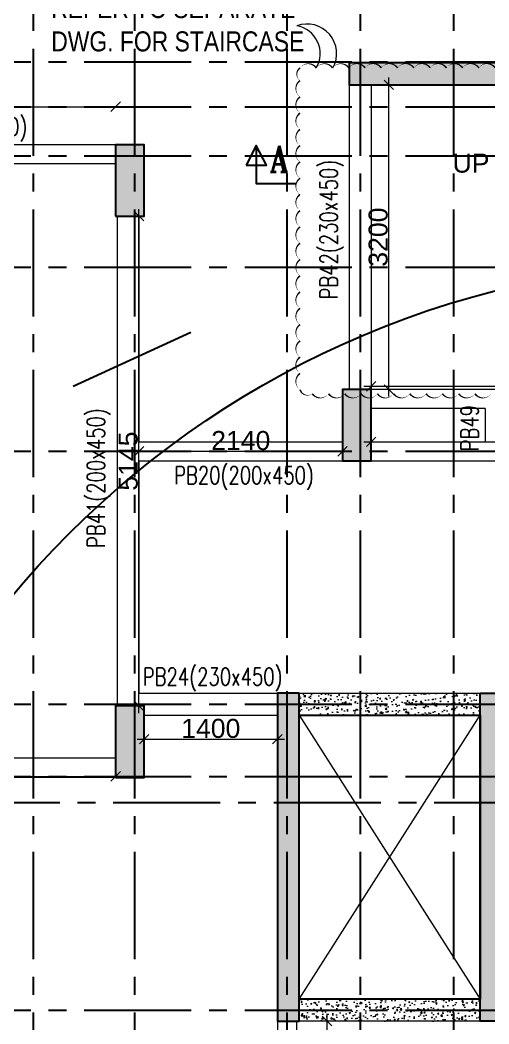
# Model space of a CAD drawing. Header units: millimetres. Extents: x 1277257 to 1543892, y 206696 to 309376.
# Drawn here: x 1376706 to 1381635, y 235179 to 245724 of the extents above; entities that cross this region are included whole.
import ezdxf

# ---------------------------------------------------------------- set-up
doc = ezdxf.new("R2010")
doc.units = ezdxf.units.MM
doc.header["$LTSCALE"] = 500
doc.header["$MEASUREMENT"] = 0
doc.header["$PDMODE"] = 34
doc.linetypes.add('Site$0$CENTER2', pattern=[1.125, 0.75, -0.125, 0.125, -0.125])
doc.layers.get('Defpoints').update_dxf_attribs({"lineweight": 0})
for name, color, linetype in [('24SDG - STAIRCASE', 152, 'Continuous'), ('GRID', 7, 'Continuous'), ('S-COLUMN-HATCH', 253, 'Continuous'), ('S-FRAMING PLAN', 4, 'Continuous'), ('sec', 31, 'Continuous'), ('T BEAM N', 3, 'Continuous'), ('TEXT-20', 3, 'Continuous'), ('TEXT-RM NAME', 6, 'Continuous'), ('TOWER AREA COLUMN.', 6, 'Continuous')]:
    doc.layers.add(name, color=color, linetype=linetype)
for name, color, linetype, lineweight in [('CUT OUT', 1, 'Continuous', 13), ('REVISION', 1, 'Continuous', 5), ('TOWER COL HATCH', 253, 'Continuous', 20), ('WALL HATCH', 253, 'Continuous', 5)]:
    doc.layers.add(name, color=color, linetype=linetype, lineweight=lineweight)
doc.styles.add('1.100', font='ARIALN.TTF')
doc.styles.add('3mm', font='arial.ttf')
doc.styles.add('ARIAL', font='arial.ttf')
doc.styles.add('RT', font='romant.shx', dxfattribs={"height": 8})
doc.styles.add('S-T', font='romans.shx')
doc.dimstyles.new('PARAMVEER', dxfattribs={"dimtxt": 200, "dimasz": 100, "dimexe": 0, "dimexo": 25, "dimgap": 10, "dimtad": 1, "dimdec": 0, "dimrnd": 5, "dimzin": 0, "dimdsep": 46, "dimtxsty": '3mm', "dimblk": 'OBLIQUE', "dimcen": 0.09, "dimdle": 75, "dimclrd": 1, "dimclre": 1, "dimclrt": 3, "dimadec": 0, "dimazin": 0, "dimtfac": 1, "dimtdec": 0, "dimtmove": 1, "dimatfit": 3, "dimfxl": 100, "dimtolj": 1, "dimtzin": 0, "dimlwd": 18, "dimlwe": 5, "dimarcsym": 0})
pattern_1 = [(50, (0, 0), (143.452037, -12.550427), [15, -165]), (355, (0, 0), (-27.750267, 150.438427), [12, -132]), (100.451444, (11.95, -1.05), (115.70177, 137.887998), [12.748038, -140.228422]), (46.1842, (0, 40), (213.448266, -33.103856), [22.5, -247.5]), (96.635635, (17.79, 37.24), (186.93239, 194.82372), [19.12207, -210.342752]), (351.184164, (0, 40), (186.93239, 194.82372), [18, -198]), (21, (20, 30), (119.38141, -80.523778), [15, -165]), (326, (20, 30), (48.663066, 145.030009), [12, -132]), (71.451445, (29.95, 23.29), (168.044475, 64.50623), [12.748038, -140.228422]), (37.5, (0, 0), (2.431971, 66.5787708), [0, -130.4, 0, -134, 0, -132.5]), (7.5, (0, 0), (52.6139075, 78.8823424), [0, -76.4, 0, -127.4, 0, -50.5]), (327.5, (-44.6, 0), (106.7644872, -4.5109743), [0, -50, 0, -156, 0, -207]), (317.5, (-64.6, 0), (116.637234, 20.0209965), [0, -65, 0, -103.6, 0, -147])]

# ---------------------------------------------------------------- blocks, each defined once
blk = doc.blocks.new('RW2952R')
at = {"layer": 'WALL HATCH', "ltscale": 10, "transparency": 33554687}
h = blk.add_hatch(dxfattribs=at)
h.set_pattern_fill('AR-CONC', color=1, scale=20)
h.set_pattern_definition(pattern_1)
h.paths.add_polyline_path([(1379641, 238654), (1381543, 238654), (1381543, 238424), (1379641, 238424)])
h = blk.add_hatch(dxfattribs=at)
h.set_pattern_fill('AR-CONC', color=1, scale=20)
h.set_pattern_definition(pattern_1)
h.paths.add_polyline_path([(1379641, 235439), (1381543, 235439), (1381543, 235209), (1379641, 235209)])
at = {"layer": 'CUT OUT', "color": 1, "ltscale": 10}
for p, q in [((1379641, 235439), (1381543, 238424)), ((1379641, 238424), (1381543, 235439))]:
    blk.add_line(p, q, dxfattribs=at)
at = {"layer": 'S-FRAMING PLAN', "color": 3, "linetype": 'ByBlock', "lineweight": 20, "ltscale": 10}
for p, q in [((1380166, 245044), (1380166, 241844)), ((1380396, 245044), (1380396, 241844)), ((1377711, 244414), (1374496, 244414)), ((1377711, 244214), (1374496, 244214)), ((1377726, 243664), (1377726, 238519)), ((1377956, 243664), (1377956, 241294)), ((1381896, 241844), (1380396, 241844)), ((1381596, 241644), (1380396, 241644)), ((1381596, 241644), (1381596, 241294)), ((1377956, 241294), (1380096, 241294)), ((1380396, 241294), (1381596, 241294)), ((1377956, 241094), (1377956, 238654)), ((1377956, 241094), (1380096, 241094)), ((1380396, 241094), (1383676, 241094)), ((1377956, 238654), (1379411, 238654)), ((1378011, 238424), (1379411, 238424)), ((1377711, 237969), (1372586, 237969)), ((1377711, 237769), (1376220, 237769)), ((1379411, 235209), (1379411, 232979)), ((1379611, 235209), (1379611, 232979))]:
    blk.add_line(p, q, dxfattribs=at)
at = {"layer": 'S-FRAMING PLAN', "color": 4, "linetype": 'ByBlock', "lineweight": 20, "ltscale": 10}
for p, q in [((1379641, 238654), (1381543, 238654)), ((1379641, 238424), (1381543, 238424)), ((1381543, 235439), (1379641, 235439)), ((1381543, 235209), (1379641, 235209))]:
    blk.add_line(p, q, dxfattribs=at)
blk = doc.blocks.new('EEE')
at = {"layer": 'GRID', "color": 16, "linetype": 'Site$0$CENTER2', "ltscale": 3}
for points in [[(1376845.6, 258923.2), (1376845.6, 223711.9)], [(1377910.6, 258923.2), (1377910.6, 223711.9)], [(1379510.6, 258923.2), (1379510.6, 223711.9)], [(1380280.6, 258923.2), (1380280.6, 223711.9)], [(1381260.6, 258923.2), (1381260.6, 223711.9)], [(1363880.9, 245284), (1442964.5, 245284)], [(1363880.9, 244813.8), (1442964.5, 244813.8)], [(1363880.9, 244299), (1442964.5, 244299)], [(1363880.9, 243128.8), (1442964.5, 243128.8)], [(1363880.9, 241193.8), (1442964.5, 241193.8)], [(1363880.9, 238538.8), (1442964.5, 238538.8)], [(1363880.9, 237778.8), (1442964.5, 237778.8)], [(1363880.9, 236875.5), (1364185.2, 237504), (1442964.5, 237504)], [(1363880.9, 235324.1), (1442964.5, 235324.1)]]:
    blk.add_lwpolyline(points, dxfattribs=at)
blk = doc.blocks.new('3tgra')
at = {"layer": 'TOWER COL HATCH'}
h = blk.add_hatch(color=253, dxfattribs=at)
h.dxf.hatch_style = 1
h.paths.add_polyline_path([(1381866, 84502), (1381866, 84732), (1380166, 84732), (1380166, 84502)])
h = blk.add_hatch(color=253, dxfattribs=at)
h.dxf.hatch_style = 1
h.paths.add_polyline_path([(1377711, 83122), (1378011, 83122), (1378011, 83872), (1377711, 83872)])
h = blk.add_hatch(color=253, dxfattribs=at)
h.dxf.hatch_style = 1
h.paths.add_polyline_path([(1380096, 80552), (1380396, 80552), (1380396, 81302), (1380096, 81302)])
h = blk.add_hatch(color=253, dxfattribs=at)
h.dxf.hatch_style = 1
h.paths.add_polyline_path([(1379641, 78112), (1379411, 78112), (1379411, 74667), (1379641, 74667), (1379641, 77882)])
h = blk.add_hatch(color=253, dxfattribs=at)
h.dxf.hatch_style = 1
h.paths.add_polyline_path([(1381543, 78112), (1381743, 78112), (1381743, 77882), (1381743, 74667), (1381543, 74667), (1381543, 77882)])
h = blk.add_hatch(color=253, dxfattribs=at)
h.dxf.hatch_style = 1
h.paths.add_polyline_path([(1377711, 77227), (1378011, 77227), (1378011, 77977), (1377711, 77977)])
at = {"layer": 'TOWER AREA COLUMN.', "color": 4}
for points in [[(1381866, 84502), (1381866, 84732), (1380166, 84732), (1380166, 84502)], [(1377711, 83122), (1378011, 83122), (1378011, 83872), (1377711, 83872)], [(1380096, 80552), (1380396, 80552), (1380396, 81302), (1380096, 81302)], [(1377711, 77227), (1378011, 77227), (1378011, 77977), (1377711, 77977)]]:
    blk.add_lwpolyline(points, close=True, dxfattribs=at)
for points in [[(1379641, 78112), (1379411, 78112), (1379411, 74667), (1379641, 74667), (1379641, 77882), (1379641, 77882), (1379641, 78112)], [(1381543, 78112), (1381743, 78112), (1381743, 77882), (1381743, 77882), (1381743, 74667), (1381543, 74667), (1381543, 77882), (1381543, 77882), (1381543, 78112)]]:
    blk.add_lwpolyline(points, dxfattribs=at)
blk = doc.blocks.new('_Oblique')
at = {"color": 0, "linetype": 'ByBlock', "lineweight": -2}
blk.add_line((-0.5, -0.5), (0.5, 0.5), dxfattribs=at)
blk = doc.blocks.new('*D312')
at = {"layer": 'Defpoints', "color": 0, "ltscale": 10, "transparency": 16777216}
for p in [(1372586, 237779), (1377711, 237779), (1377711, 237779)]:
    blk.add_point(p, dxfattribs=at)
at = {"layer": 'S-COLUMN-HATCH', "color": 1, "linetype": 'Continuous', "lineweight": 18, "ltscale": 10, "transparency": 16777216}
blk.add_line((1372511, 237779), (1377786, 237779), dxfattribs=at)
at = {"layer": 'S-COLUMN-HATCH', "color": 1, "lineweight": 18, "ltscale": 10, "transparency": 16777216, "xscale": 100, "yscale": 100, "zscale": 100, "rotation": 180}
blk.add_blockref('_Oblique', (1372586, 237779), dxfattribs=at)
at = {"layer": 'S-COLUMN-HATCH', "color": 1, "lineweight": 18, "ltscale": 10, "transparency": 16777216, "xscale": 100, "yscale": 100, "zscale": 100}
blk.add_blockref('_Oblique', (1377711, 237779), dxfattribs=at)
at = {"layer": 'S-COLUMN-HATCH', "color": 1, "ltscale": 10, "transparency": 16777216, "insert": (1375148, 237891), "char_height": 200, "attachment_point": 5, "style": '3mm'}
blk.add_mtext('\\A1;5125', dxfattribs=at)
blk = doc.blocks.new('*D341')
at = {"layer": 'Defpoints', "color": 0, "ltscale": 10, "transparency": 16777216}
for p in [(1377711, 244814), (1374496, 244414), (1377711, 244414)]:
    blk.add_point(p, dxfattribs=at)
at = {"layer": 'S-COLUMN-HATCH', "color": 1, "linetype": 'Continuous', "lineweight": 18, "ltscale": 10, "transparency": 16777216}
blk.add_line((1374421, 244814), (1377786, 244814), dxfattribs=at)
at = {"layer": 'S-COLUMN-HATCH', "color": 3, "linetype": 'Continuous', "lineweight": 5, "ltscale": 10, "transparency": 16777216}
for p, q in [((1374496, 244814), (1374496, 244814)), ((1377711, 244814), (1377711, 244814))]:
    blk.add_line(p, q, dxfattribs=at)
at = {"layer": 'S-COLUMN-HATCH', "color": 1, "lineweight": 18, "ltscale": 10, "transparency": 16777216, "xscale": 100, "yscale": 100, "zscale": 100, "rotation": 180}
blk.add_blockref('_Oblique', (1374496, 244814), dxfattribs=at)
at = {"layer": 'S-COLUMN-HATCH', "color": 1, "lineweight": 18, "ltscale": 10, "transparency": 16777216, "xscale": 100, "yscale": 100, "zscale": 100}
blk.add_blockref('_Oblique', (1377711, 244814), dxfattribs=at)
at = {"layer": 'S-COLUMN-HATCH', "color": 1, "ltscale": 10, "transparency": 16777216, "insert": (1376103, 244926), "char_height": 200, "attachment_point": 5, "style": '3mm'}
blk.add_mtext('\\A1;3215', dxfattribs=at)
blk = doc.blocks.new('*D343')
at = {"layer": 'Defpoints', "color": 0, "ltscale": 10, "transparency": 16777216}
for p in [(1377711, 243664), (1377956, 243664), (1377726, 238519)]:
    blk.add_point(p, dxfattribs=at)
at = {"layer": 'S-COLUMN-HATCH', "color": 1, "linetype": 'Continuous', "lineweight": 18, "ltscale": 10, "transparency": 16777216}
blk.add_line((1377956, 238444), (1377956, 243739), dxfattribs=at)
at = {"layer": 'S-COLUMN-HATCH', "color": 3, "linetype": 'Continuous', "lineweight": 5, "ltscale": 10, "transparency": 16777216}
for p, q in [((1377955, 243664), (1377956, 243664)), ((1377955, 238519), (1377956, 238519))]:
    blk.add_line(p, q, dxfattribs=at)
at = {"layer": 'S-COLUMN-HATCH', "color": 1, "lineweight": 18, "ltscale": 10, "transparency": 16777216, "xscale": 100, "yscale": 100, "zscale": 100}
for p, rotation in [((1377956, 243664), 90), ((1377956, 238519), 270)]:
    blk.add_blockref('_Oblique', p, dxfattribs=dict(at, rotation=rotation))
at = {"layer": 'S-COLUMN-HATCH', "color": 1, "ltscale": 10, "transparency": 16777216, "insert": (1377844, 241091), "char_height": 200, "attachment_point": 5, "rotation": 90, "style": '3mm'}
blk.add_mtext('\\A1;5145', dxfattribs=at)
blk = doc.blocks.new('*D344')
at = {"layer": 'Defpoints', "color": 0, "ltscale": 10, "transparency": 16777216}
for p in [(1379611, 235209), (1379933, 235209), (1379611, 232979)]:
    blk.add_point(p, dxfattribs=at)
at = {"layer": 'S-COLUMN-HATCH', "color": 1, "linetype": 'Continuous', "lineweight": 18, "ltscale": 10, "transparency": 16777216}
blk.add_line((1379933, 232904), (1379933, 235284), dxfattribs=at)
at = {"layer": 'S-COLUMN-HATCH', "color": 3, "linetype": 'Continuous', "lineweight": 5, "ltscale": 10, "transparency": 16777216}
for p, q in [((1379933, 235209), (1379933, 235209)), ((1379933, 232979), (1379933, 232979))]:
    blk.add_line(p, q, dxfattribs=at)
at = {"layer": 'S-COLUMN-HATCH', "color": 1, "lineweight": 18, "ltscale": 10, "transparency": 16777216, "xscale": 100, "yscale": 100, "zscale": 100}
for p, rotation in [((1379933, 235209), 90), ((1379933, 232979), 270)]:
    blk.add_blockref('_Oblique', p, dxfattribs=dict(at, rotation=rotation))
at = {"layer": 'S-COLUMN-HATCH', "color": 1, "ltscale": 10, "transparency": 16777216, "insert": (1379821, 234094), "char_height": 200, "attachment_point": 5, "rotation": 90, "style": '3mm'}
blk.add_mtext('\\A1;2230', dxfattribs=at)
blk = doc.blocks.new('*D345')
at = {"layer": 'Defpoints', "color": 0, "ltscale": 10, "transparency": 16777216}
for p in [(1378011, 238424), (1379411, 238424), (1379411, 238170)]:
    blk.add_point(p, dxfattribs=at)
at = {"layer": 'S-COLUMN-HATCH', "color": 1, "linetype": 'Continuous', "lineweight": 18, "ltscale": 10, "transparency": 16777216}
blk.add_line((1377936, 238170), (1379486, 238170), dxfattribs=at)
at = {"layer": 'S-COLUMN-HATCH', "color": 3, "linetype": 'Continuous', "lineweight": 5, "ltscale": 10, "transparency": 16777216}
for p, q in [((1378011, 238170), (1378011, 238170)), ((1379411, 238170), (1379411, 238170))]:
    blk.add_line(p, q, dxfattribs=at)
at = {"layer": 'S-COLUMN-HATCH', "color": 1, "lineweight": 18, "ltscale": 10, "transparency": 16777216, "xscale": 100, "yscale": 100, "zscale": 100, "rotation": 180}
blk.add_blockref('_Oblique', (1378011, 238170), dxfattribs=at)
at = {"layer": 'S-COLUMN-HATCH', "color": 1, "lineweight": 18, "ltscale": 10, "transparency": 16777216, "xscale": 100, "yscale": 100, "zscale": 100}
blk.add_blockref('_Oblique', (1379411, 238170), dxfattribs=at)
at = {"layer": 'S-COLUMN-HATCH', "color": 1, "ltscale": 10, "transparency": 16777216, "insert": (1378711, 238282), "char_height": 200, "attachment_point": 5, "style": '3mm'}
blk.add_mtext('\\A1;1400', dxfattribs=at)
blk = doc.blocks.new('*D346')
at = {"layer": 'Defpoints', "color": 0, "ltscale": 10, "transparency": 16777216}
for p in [(1380096, 241194), (1377956, 241094), (1380096, 241094)]:
    blk.add_point(p, dxfattribs=at)
at = {"layer": 'S-COLUMN-HATCH', "color": 1, "linetype": 'Continuous', "lineweight": 18, "ltscale": 10, "transparency": 16777216}
blk.add_line((1377881, 241194), (1380171, 241194), dxfattribs=at)
at = {"layer": 'S-COLUMN-HATCH', "color": 3, "linetype": 'Continuous', "lineweight": 5, "ltscale": 10, "transparency": 16777216}
for p, q in [((1377956, 241194), (1377956, 241194)), ((1380096, 241194), (1380096, 241194))]:
    blk.add_line(p, q, dxfattribs=at)
at = {"layer": 'S-COLUMN-HATCH', "color": 1, "lineweight": 18, "ltscale": 10, "transparency": 16777216, "xscale": 100, "yscale": 100, "zscale": 100, "rotation": 180}
blk.add_blockref('_Oblique', (1377956, 241194), dxfattribs=at)
at = {"layer": 'S-COLUMN-HATCH', "color": 1, "lineweight": 18, "ltscale": 10, "transparency": 16777216, "xscale": 100, "yscale": 100, "zscale": 100}
blk.add_blockref('_Oblique', (1380096, 241194), dxfattribs=at)
at = {"layer": 'S-COLUMN-HATCH', "color": 1, "ltscale": 10, "transparency": 16777216, "insert": (1379026, 241306), "char_height": 200, "attachment_point": 5, "style": '3mm'}
blk.add_mtext('\\A1;2140', dxfattribs=at)
blk = doc.blocks.new('*D347')
at = {"layer": 'Defpoints', "color": 0, "ltscale": 10, "transparency": 16777216}
for p in [(1386026, 241294), (1380396, 241094), (1386026, 241094)]:
    blk.add_point(p, dxfattribs=at)
at = {"layer": 'S-COLUMN-HATCH', "color": 1, "linetype": 'Continuous', "lineweight": 18, "ltscale": 10, "transparency": 16777216}
blk.add_line((1380321, 241294), (1386101, 241294), dxfattribs=at)
at = {"layer": 'S-COLUMN-HATCH', "color": 3, "linetype": 'Continuous', "lineweight": 5, "ltscale": 10, "transparency": 16777216}
for p, q in [((1380396, 241294), (1380396, 241294)), ((1386026, 241294), (1386026, 241294))]:
    blk.add_line(p, q, dxfattribs=at)
at = {"layer": 'S-COLUMN-HATCH', "color": 1, "lineweight": 18, "ltscale": 10, "transparency": 16777216, "xscale": 100, "yscale": 100, "zscale": 100, "rotation": 180}
blk.add_blockref('_Oblique', (1380396, 241294), dxfattribs=at)
at = {"layer": 'S-COLUMN-HATCH', "color": 1, "lineweight": 18, "ltscale": 10, "transparency": 16777216, "xscale": 100, "yscale": 100, "zscale": 100}
blk.add_blockref('_Oblique', (1386026, 241294), dxfattribs=at)
at = {"layer": 'S-COLUMN-HATCH', "color": 1, "ltscale": 10, "transparency": 16777216, "insert": (1383211, 241406), "char_height": 200, "attachment_point": 5, "style": '3mm'}
blk.add_mtext('\\A1;5630', dxfattribs=at)
blk = doc.blocks.new('*D348')
at = {"layer": 'Defpoints', "color": 0, "ltscale": 10, "transparency": 16777216}
for p in [(1380396, 241844), (1386026, 241877), (1386026, 241844)]:
    blk.add_point(p, dxfattribs=at)
at = {"layer": 'S-COLUMN-HATCH', "color": 1, "linetype": 'Continuous', "lineweight": 18, "ltscale": 10, "transparency": 16777216}
blk.add_line((1380321, 241877), (1386101, 241877), dxfattribs=at)
at = {"layer": 'S-COLUMN-HATCH', "color": 3, "linetype": 'Continuous', "lineweight": 5, "ltscale": 10, "transparency": 16777216}
for p, q in [((1380396, 241876), (1380396, 241877)), ((1386026, 241876), (1386026, 241877))]:
    blk.add_line(p, q, dxfattribs=at)
at = {"layer": 'S-COLUMN-HATCH', "color": 1, "lineweight": 18, "ltscale": 10, "transparency": 16777216, "xscale": 100, "yscale": 100, "zscale": 100, "rotation": 180}
blk.add_blockref('_Oblique', (1380396, 241877), dxfattribs=at)
at = {"layer": 'S-COLUMN-HATCH', "color": 1, "lineweight": 18, "ltscale": 10, "transparency": 16777216, "xscale": 100, "yscale": 100, "zscale": 100}
blk.add_blockref('_Oblique', (1386026, 241877), dxfattribs=at)
at = {"layer": 'S-COLUMN-HATCH', "color": 1, "ltscale": 10, "transparency": 16777216, "insert": (1383211, 241989), "char_height": 200, "attachment_point": 5, "style": '3mm'}
blk.add_mtext('\\A1;5630', dxfattribs=at)
blk = doc.blocks.new('*D391')
at = {"layer": 'Defpoints', "color": 0, "ltscale": 10, "transparency": 16777216}
for p in [(1363881, 245044), (1380281, 245044), (1380205, 241859, -56210)]:
    blk.add_point(p, dxfattribs=at)
at = {"layer": 'S-COLUMN-HATCH', "color": 1, "linetype": 'Continuous', "lineweight": 18, "ltscale": 10, "transparency": 16777216}
blk.add_line((1363881, 241784), (1363881, 245119), dxfattribs=at)
at = {"layer": 'S-COLUMN-HATCH', "color": 3, "linetype": 'Continuous', "lineweight": 5, "ltscale": 10, "transparency": 16777216}
for p, q in [((1363881, 245044), (1363881, 245044)), ((1363881, 241859), (1363881, 241859))]:
    blk.add_line(p, q, dxfattribs=at)
at = {"layer": 'S-COLUMN-HATCH', "color": 1, "lineweight": 18, "ltscale": 10, "transparency": 16777216, "xscale": 100, "yscale": 100, "zscale": 100}
for p, rotation in [((1363881, 245044), 90), ((1363881, 241859), 270)]:
    blk.add_blockref('_Oblique', p, dxfattribs=dict(at, rotation=rotation))
at = {"layer": 'S-COLUMN-HATCH', "color": 1, "ltscale": 10, "transparency": 16777216, "insert": (1363769, 243451), "char_height": 200, "attachment_point": 5, "rotation": 90, "style": '3mm'}
blk.add_mtext('\\A1;3185', dxfattribs=at)
blk = doc.blocks.new('*D392')
at = {"layer": 'Defpoints', "color": 0, "ltscale": 10, "transparency": 16777216}
for p in [(1363881, 245044), (1380396, 245044), (1380396, 241844)]:
    blk.add_point(p, dxfattribs=at)
at = {"layer": 'S-COLUMN-HATCH', "color": 1, "linetype": 'Continuous', "lineweight": 18, "ltscale": 10, "transparency": 16777216}
blk.add_line((1363881, 241769), (1363881, 245119), dxfattribs=at)
at = {"layer": 'S-COLUMN-HATCH', "color": 3, "linetype": 'Continuous', "lineweight": 5, "ltscale": 10, "transparency": 16777216}
for p, q in [((1363881, 245044), (1363881, 245044)), ((1363881, 241844), (1363881, 241844))]:
    blk.add_line(p, q, dxfattribs=at)
at = {"layer": 'S-COLUMN-HATCH', "color": 1, "lineweight": 18, "ltscale": 10, "transparency": 16777216, "xscale": 100, "yscale": 100, "zscale": 100}
for p, rotation in [((1363881, 245044), 90), ((1363881, 241844), 270)]:
    blk.add_blockref('_Oblique', p, dxfattribs=dict(at, rotation=rotation))
at = {"layer": 'S-COLUMN-HATCH', "color": 1, "ltscale": 10, "transparency": 16777216, "insert": (1363769, 243444), "char_height": 200, "attachment_point": 5, "rotation": 90, "style": '3mm'}
blk.add_mtext('\\A1;3200', dxfattribs=at)
blk = doc.blocks.new('*D393')
at = {"layer": 'Defpoints', "color": 0, "ltscale": 10, "transparency": 16777216}
for p in [(1363881, 245044), (1380396, 245044), (1380376, 241859, -56210)]:
    blk.add_point(p, dxfattribs=at)
at = {"layer": 'S-COLUMN-HATCH', "color": 1, "linetype": 'Continuous', "lineweight": 18, "ltscale": 10, "transparency": 16777216}
blk.add_line((1363881, 241784), (1363881, 245119), dxfattribs=at)
at = {"layer": 'S-COLUMN-HATCH', "color": 3, "linetype": 'Continuous', "lineweight": 5, "ltscale": 10, "transparency": 16777216}
for p, q in [((1363881, 245044), (1363881, 245044)), ((1363881, 241859), (1363881, 241859))]:
    blk.add_line(p, q, dxfattribs=at)
at = {"layer": 'S-COLUMN-HATCH', "color": 1, "lineweight": 18, "ltscale": 10, "transparency": 16777216, "xscale": 100, "yscale": 100, "zscale": 100}
for p, rotation in [((1363881, 245044), 90), ((1363881, 241859), 270)]:
    blk.add_blockref('_Oblique', p, dxfattribs=dict(at, rotation=rotation))
at = {"layer": 'S-COLUMN-HATCH', "color": 1, "ltscale": 10, "transparency": 16777216, "insert": (1363769, 243451), "char_height": 200, "attachment_point": 5, "rotation": 90, "style": '3mm'}
blk.add_mtext('\\A1;3185', dxfattribs=at)
blk = doc.blocks.new('*D422')
at = {"layer": 'Defpoints', "color": 0, "ltscale": 10, "transparency": 16777216}
for p in [(1380166, 245044), (1380583, 245044), (1380166, 241844)]:
    blk.add_point(p, dxfattribs=at)
at = {"layer": 'S-COLUMN-HATCH', "color": 1, "linetype": 'Continuous', "lineweight": 18, "ltscale": 10, "transparency": 16777216}
blk.add_line((1380583, 241769), (1380583, 245119), dxfattribs=at)
at = {"layer": 'S-COLUMN-HATCH', "color": 3, "linetype": 'Continuous', "lineweight": 5, "ltscale": 10, "transparency": 16777216}
for p, q in [((1380583, 245044), (1380583, 245044)), ((1380583, 241844), (1380583, 241844))]:
    blk.add_line(p, q, dxfattribs=at)
at = {"layer": 'S-COLUMN-HATCH', "color": 1, "lineweight": 18, "ltscale": 10, "transparency": 16777216, "xscale": 100, "yscale": 100, "zscale": 100}
for p, rotation in [((1380583, 245044), 90), ((1380583, 241844), 270)]:
    blk.add_blockref('_Oblique', p, dxfattribs=dict(at, rotation=rotation))
at = {"layer": 'S-COLUMN-HATCH', "color": 1, "ltscale": 10, "transparency": 16777216, "insert": (1380471, 243444), "char_height": 200, "attachment_point": 5, "rotation": 90, "style": '3mm'}
blk.add_mtext('\\A1;3200', dxfattribs=at)

msp = doc.modelspace()

# ---------------------------------------------------------------- linework, layer by layer
at = {"layer": '24SDG - STAIRCASE', "color": 4, "ltscale": 10}
msp.add_lwpolyline([(1379640.6, 238423.8), (1381543.1, 238423.8), (1381543.1, 235438.6), (1379640.6, 235438.6)], close=True, dxfattribs=at)
at = {"layer": 'REVISION', "elevation": -56210.2}
msp.add_lwpolyline([(1381657.8, 241799.4, 0, 17.1, -0.5205671), (1381486.9, 241799.3, 0, 17.1, -0.5205671), (1381316, 241799.3, 0, 17.1, -0.5205671), (1381145.1, 241799.3, 0, 17.1, -0.5205671), (1380974.2, 241799.2, 0, 17.1, -0.5205671), (1380803.3, 241799.2, 0, 17.1, -0.5205671), (1380632.5, 241799.2, 0, 17.1, -0.5205671), (1380461.6, 241799.1, 0, 17.1, -0.5205671), (1380290.7, 241799.1, 0, 17.1, -0.5205671), (1380119.8, 241799.1, 0, 17.1, -0.5205671), (1379948.9, 241799.1, 0, 17.1, -0.5205671), (1379778, 241799, 0, 17.1, -0.5205671), (1379649.5, 241841.4, 0, 17.1, -0.5205671), (1379649.5, 242012.3, 0, 17.1, -0.5205671), (1379649.5, 242183.2, 0, 17.1, -0.5205671), (1379649.5, 242354.1, 0, 17.1, -0.5205671), (1379649.5, 242525, 0, 17.1, -0.5205671), (1379649.5, 242695.9, 0, 17.1, -0.5205671), (1379649.5, 242866.8, 0, 17.1, -0.5205671), (1379649.5, 243037.7, 0, 17.1, -0.5205671), (1379649.5, 243208.5, 0, 17.1, -0.5205671), (1379649.5, 243379.4, 0, 17.1, -0.5205671), (1379649.5, 243550.3, 0, 17.1, -0.5205671), (1379649.5, 243721.2, 0, 17.1, -0.5205671), (1379649.5, 243892.1, 0, 17.1, -0.5205671), (1379649.5, 244063, 0, 17.1, -0.5205671), (1379649.5, 244233.9, 0, 17.1, -0.5205671), (1379649.5, 244404.8, 0, 17.1, -0.5205671), (1379649.5, 244575.7, 0, 17.1, -0.5205671), (1379649.5, 244746.6, 0, 17.1, -0.5205671), (1379649.5, 244917.4, 0, 17.1, -0.5205671), (1379649.5, 245088.3, 0, 17.1, -0.5205671), (1379649.5, 245220.9, 0, 17.1, -0.5205671), (1379820.4, 245221, 0, 17.1, -0.5205671), (1379991.3, 245221, 0, 17.1, -0.5205671), (1380162.2, 245221.1, 0, 17.1, -0.5205671), (1380333.1, 245221.2, 0, 17.1, -0.5205671), (1380504, 245221.2, 0, 17.1, -0.5205671), (1380674.9, 245221.3, 0, 17.1, -0.5205671), (1380845.8, 245221.4, 0, 17.1, -0.5205671), (1381016.7, 245221.5, 0, 17.1, -0.5205671), (1381187.6, 245221.5, 0, 17.1, -0.5205671), (1381358.4, 245221.6, 0, 17.1, -0.5205671), (1381529.3, 245221.7, 0, 17.1, -0.5205671), (1381700.2, 245221.7, 0, 17.1, -0.5205671)], format="xyseb", dxfattribs=at)
at = {"layer": 'REVISION'}
for centre, radius, start, end in [((1379723.2, 245372.5, -56210.2), 310.5, 330.8107, 110.38011), ((1379563.7, 245370.8, -56210.2), 297.2, 329.73103, 80.04807)]:
    msp.add_arc(centre, radius, start, end, dxfattribs=at)
at = {"layer": 'S-COLUMN-HATCH', "color": 4, "ltscale": 10}
msp.add_line((1377264.3, 241878.6), (1378501, 242443.9), dxfattribs=at)
at = {"layer": 'S-COLUMN-HATCH', "color": 1, "ltscale": 10}
msp.add_circle((1384105.6, 233443.3), 9737, dxfattribs=at)
at = {"layer": 'sec', "color": 4, "elevation": -56210.2}
for points in [[(1379082.5, 244198.5), (1379296.8, 244198.5), (1379189.7, 244407.1), (1379082.5, 244198.5)], [(1379189.7, 244407.1), (1379189.7, 244008.2), (1379609.7, 244008.2)]]:
    msp.add_lwpolyline(points, dxfattribs=at)

# ---------------------------------------------------------------- block references
at = {"layer": 'CUT OUT', "color": 4}
msp.add_blockref('3tgra', (0, 160542.1), dxfattribs=at)
at = {"layer": 'GRID', "color": 4}
msp.add_blockref('EEE', (0, 0), dxfattribs=at)
at = {"layer": 'S-COLUMN-HATCH', "color": 4}
msp.add_blockref('RW2952R', (0, 0), dxfattribs=at)

# ---------------------------------------------------------------- texts
at = {"color": 1, "linetype": 'ByBlock', "insert": (1377034.3, 245955.1), "char_height": 210, "width": 2966.846, "attachment_point": 1, "rotation": 0.0027, "style": '1.100'}
msp.add_mtext('REFER TO SEPARATE DWG. FOR STAIRCASE ', dxfattribs=at)
at = {"layer": 'T BEAM N', "color": 7, "lineweight": 0, "style": 'S-T', "width": 0.75}
for s, p in [('PB15(200x450)', (1375315, 244511.5)), ('PB20(200x450)', (1378325.6, 240850.3)), ('PB24(230x450)', (1377996.4, 238734.4))]:
    msp.add_text(s, height=185, dxfattribs=at).set_placement(p)
for s, p in [('PB42(230x450)', (1380043.2, 242787.8)), ('PB41(200x450)', (1377596.5, 240177.3)), ('PB49', (1381523.3, 241192.7))]:
    msp.add_text(s, height=185, rotation=90, dxfattribs=at).set_placement(p)
at = {"layer": 'TEXT-20', "color": 4, "lineweight": 20, "ltscale": 0.2, "style": 'RT', "width": 0.85}
msp.add_text('A', height=272.2, dxfattribs=at).set_placement((1379329.9, 244130.9, -56210.2))
at = {"layer": 'TEXT-RM NAME', "style": 'ARIAL'}
msp.add_text('UP', height=200, rotation=360, dxfattribs=at).set_placement((1381252.6, 244121.4, 0))

# ---------------------------------------------------------------- dimensions: what is measured, and where the dimension line sits
at = {"layer": 'S-COLUMN-HATCH', "color": 4, "ltscale": 10}
for base, p1, p2, picture, middle in [((1363880.9, 245043.6), (1380205.2, 241858.9, -56210.2), (1380280.6, 245043.6), '*D391', (1363768.7, 243451.3)), ((1363880.9, 245043.6), (1380395.6, 241843.8), (1380395.6, 245043.6), '*D392', (1363768.7, 243443.7)), ((1363880.9, 245043.6), (1380376.1, 241859, -56210.2), (1380395.6, 245043.6), '*D393', (1363768.7, 243451.3)), ((1380583.3, 245043.6), (1380165.6, 241843.8), (1380165.6, 245043.6), '*D422', (1380471.1, 243443.7)), ((1377955.6, 243664), (1377725.6, 238519), (1377710.6, 243664), '*D343', (1377843.5, 241091.5)), ((1379932.8, 235208.6), (1379610.6, 232978.8), (1379610.6, 235208.6), '*D344', (1379820.6, 234093.7))]:
    dim = msp.add_linear_dim(base=base, p1=p1, p2=p2, angle=90, dimstyle='PARAMVEER', override={"dimpost": '\\X', "dimclre": 3, "dimclrt": 1, "dimfxl": 0.15, "dimfxlon": 1, "dimarcsym": 1}, dxfattribs=at)
    dim.commit()
    dim.dimension.update_dxf_attribs({"geometry": picture, "text_midpoint": middle})
for base, p1, p2, picture, middle in [((1377710.6, 244813.8), (1374495.6, 244414), (1377710.6, 244414), '*D341', (1376103.1, 244926)), ((1386025.6, 241876.6), (1380395.6, 241843.8), (1386025.6, 241843.8), '*D348', (1383210.6, 241988.8)), ((1386025.6, 241293.8), (1380395.6, 241093.8), (1386025.6, 241093.8), '*D347', (1383210.6, 241406)), ((1380095.6, 241193.8), (1377955.6, 241093.8), (1380095.6, 241093.8), '*D346', (1379025.6, 241305.9)), ((1379410.6, 238170.3), (1378010.6, 238423.8), (1379410.6, 238423.8), '*D345', (1378710.6, 238282.4)), ((1377710.6, 237778.8), (1372585.5, 237778.8), (1377710.6, 237778.8), '*D312', (1375148.1, 237890.9))]:
    dim = msp.add_linear_dim(base=base, p1=p1, p2=p2, dimstyle='PARAMVEER', override={"dimpost": '\\X', "dimclre": 3, "dimclrt": 1, "dimfxl": 0.15, "dimfxlon": 1, "dimarcsym": 1}, dxfattribs=at)
    dim.commit()
    dim.dimension.update_dxf_attribs({"geometry": picture, "text_midpoint": middle})

doc.saveas('drawing.dxf')
